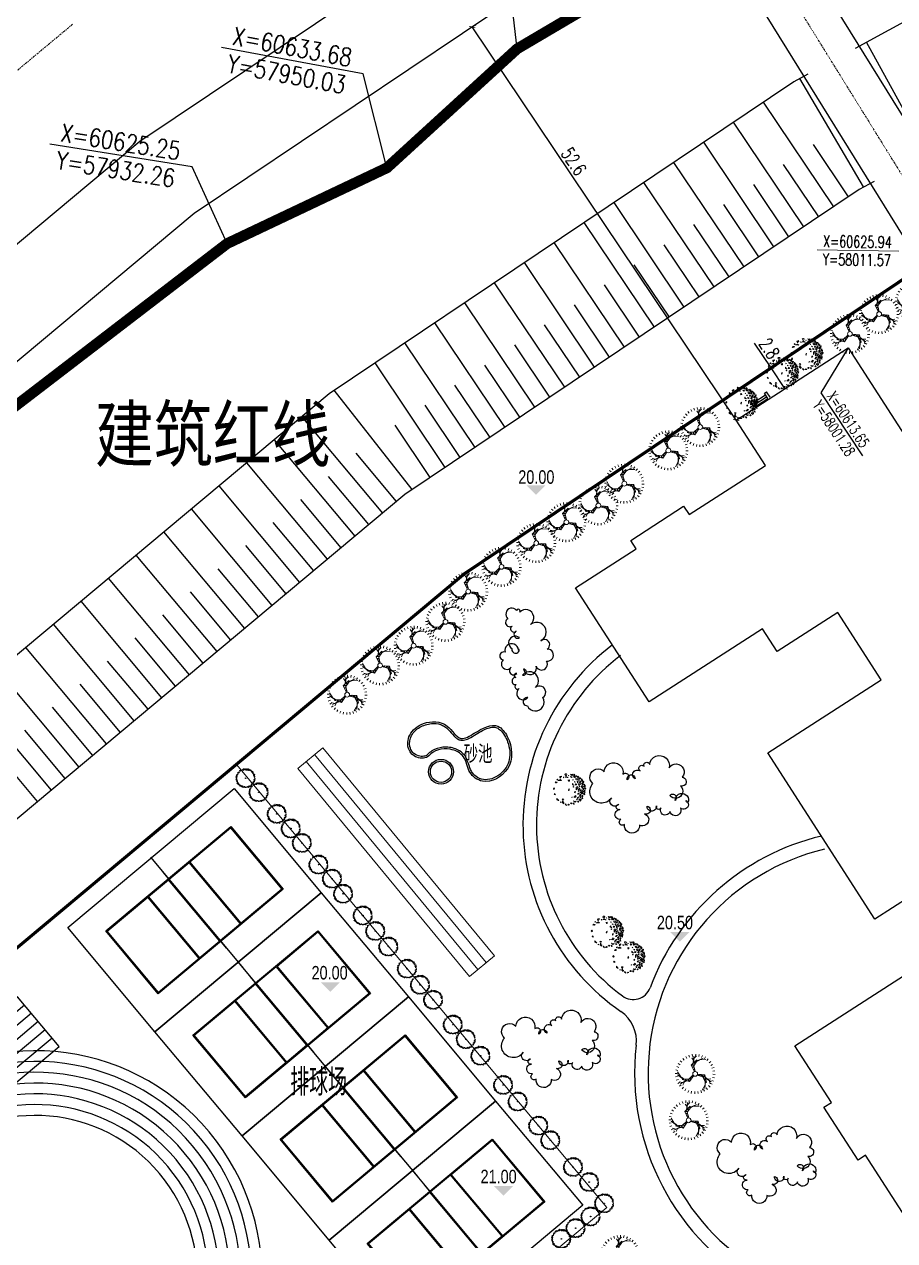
# Model space of a CAD drawing. Header units: inches. Extents: x 393 to 1582, y 246 to 1188.
# Drawn here: x 873.7 to 970.5, y 723.6 to 858.8 of the extents above; entities that cross this region are included whole.
import ezdxf

# ---------------------------------------------------------------- set-up
doc = ezdxf.new("R2010")
doc.units = ezdxf.units.IN
doc.header["$MEASUREMENT"] = 0
for name, pattern in [('BORDER2', [0.875, 0.25, -0.125, 0.25, -0.125, 0, -0.125]), ('CENTERX2', [4, 2.5, -0.5, 0.5, -0.5]), ('CONTINOUS', [0]), ('DOTE', [2.42, 2, -0.2, 0.02, -0.2])]:
    doc.linetypes.add(name, pattern=pattern)
for name, color, linetype in [('build2', 40, 'Continuous'), ('buildcoor', 7, 'Continuous'), ('buildtext', 2, 'Continuous'), ('C', 84, 'Continuous'), ('DIM', 4, 'Continuous'), ('DL', 1, 'Continuous'), ('ELEV', 1, 'Continuous'), ('hongzb', 5, 'Continuous'), ('LEAF-G', 72, 'Continuous'), ('PUB_DIM', 3, 'Continuous'), ('PUB_TEXT', 7, 'Continuous'), ('roaddim', 2, 'Continuous'), ('roadradiu', 3, 'Continuous'), ('STAIR', 2, 'Continuous'), ('绿化', 3, 'Continuous')]:
    doc.layers.add(name, color=color, linetype=linetype)
for name, color, linetype, lineweight in [('FENCE', 100, 'Continuous', 18), ('HONG', 6, 'DOTE', 15), ('parking', 30, 'Continuous', 18), ('ROAD', 1, 'Continuous', 25), ('ROAD-CENTER', 7, 'CENTERX2', 18), ('ROAD-ZB', 4, 'Continuous', 15), ('树', 84, 'Continuous', 15)]:
    doc.layers.add(name, color=color, linetype=linetype, lineweight=lineweight)
doc.styles.add('_HZTXT', font='txt.shx', dxfattribs={"width": 0.8, "bigfont": 'hztxt.shx'})
doc.styles.add('DIM_FONT', font='SIMPLEX.shx', dxfattribs={"width": 0.8})
doc.styles.add('FLS', font='', dxfattribs={"width": 0.8})
doc.styles.add('HZ', font='simplex.shx', dxfattribs={"width": 0.7, "bigfont": 'hztxt.shx'})
doc.styles.get("Standard").update_dxf_attribs({"font": 'arial.ttf'})
doc.styles.get('FLS').set_extended_font_data('创艺繁隶书')
doc.dimstyles.new('NORMAL', dxfattribs={"dimtxt": 1.5, "dimasz": 0.3, "dimexe": 0.5, "dimexo": 0.3, "dimgap": 0.3, "dimtad": 1, "dimdec": 1, "dimzin": 1, "dimdsep": 46, "dimtxsty": 'HZ', "dimblk": 'ARCHTICK', "dimcen": 0, "dimclrt": 256, "dimadec": 0, "dimazin": 0, "dimtfac": 1, "dimtdec": 1, "dimtofl": 0, "dimtmove": 0, "dimatfit": 3, "dimldrblk": 'ARCHTICK', "dimfxl": 1, "dimtolj": 2, "dimtzin": 0, "dimarcsym": 0})

# ---------------------------------------------------------------- blocks, each defined once
blk = doc.blocks.new('A$C12EA78D5')
blk.add_line((2153, 12050), (13153, 12050))
at = {"layer": 'C'}
for p, q in [((103, 0), (103, 24100)), ((103, 24100), (15203, 24100)), ((15203, 24100), (15203, 0)), ((3103, 3000), (3103, 21100)), ((3103, 21100), (12203, 21100)), ((3203, 21000), (12103, 21000)), ((3203, 15100), (3203, 21000)), ((12103, 21000), (12103, 15100)), ((12203, 21100), (12203, 3000)), ((12103, 15100), (3203, 15100)), ((3203, 12100), (3203, 15000)), ((12103, 15000), (3203, 15000)), ((12103, 15000), (12103, 12100)), ((12103, 12100), (3203, 12100)), ((12103, 12000), (3203, 12000)), ((3203, 9100), (3203, 12000)), ((12103, 12000), (12103, 9100)), ((12103, 9100), (3203, 9100)), ((12103, 9000), (3203, 9000)), ((3203, 3100), (3203, 9000)), ((12103, 9000), (12103, 3100)), ((12203, 3000), (3103, 3000)), ((12103, 3100), (3203, 3100)), ((15203, 0), (103, 0))]:
    blk.add_line(p, q, dxfattribs=at)
at = {"layer": 'DL'}
blk.add_line((0, 12050), (16124, 12050), dxfattribs=at)
at = {"layer": 'C', "style": 'DIM_FONT', "width": 0.8, "flags": 9}
for tag in ['YSIZE', 'XSIZE']:
    blk.add_attdef(tag, (7551, 12019), '', height=0.5, rotation=270, dxfattribs=at)
blk = doc.blocks.new('幼儿园')
at = {"layer": 'build2'}
blk.add_lwpolyline([(2284728, -448335), (2277228, -448335), (2277228, -449347), (2270228, -449335), (2270228, -448335), (2255228, -448335), (2255228, -449335), (2248228, -449335), (2248228, -448335), (2240728, -448335), (2240728, -433235), (2248228, -433235), (2248228, -430135), (2255228, -430135), (2255228, -433235), (2277228, -433235), (2277228, -418235), (2237878, -418235), (2237878, -418235), (2237878, -420035), (2240278, -420035), (2240278, -422535), (2237878, -422535), (2237878, -426235), (2233728, -426235), (2233728, -433235), (2211728, -433235), (2211728, -418235), (2202828, -418235), (2202828, -426235), (2199828, -426235), (2199828, -441235), (2184728, -441235), (2184728, -433235), (2183628, -433235), (2183628, -426235), (2184728, -426235), (2184728, -416135), (2178728, -416135), (2178728, -401335), (2218728, -401335), (2218728, -407835), (2225728, -407835), (2225728, -403135), (2233728, -403135), (2233728, -407835), (2240728, -407835), (2240728, -403135), (2248228, -403135), (2248228, -402135), (2255228, -402135), (2255228, -403135), (2270228, -403135), (2270228, -402135), (2277228, -402135), (2277228, -403135), (2284728, -403135), (2284728, -418235), (2279428, -418235), (2279428, -423235), (2284728, -423235), (2284728, -426235), (2279428, -426235), (2279428, -433235), (2284728, -433235)], close=True, dxfattribs=at)
at = {"layer": 'STAIR'}
for p, q in [((2225228, -402509), (2225228, -404858)), ((2225228, -402509), (2226228, -402509)), ((2225328, -402609), (2226128, -402609)), ((2225328, -402609), (2225328, -404758)), ((2226128, -402609), (2226128, -404758)), ((2226228, -402509), (2226228, -404858)), ((2226228, -402923), (2233228, -402923)), ((2233228, -402509), (2234228, -402509)), ((2233228, -402509), (2233228, -404858)), ((2233328, -402609), (2233328, -404758)), ((2233328, -402609), (2234128, -402609)), ((2234128, -402609), (2234128, -404758)), ((2234228, -402509), (2234228, -404858)), ((2226228, -403223), (2233228, -403223)), ((2226228, -403523), (2233228, -403523)), ((2226228, -403823), (2233228, -403823)), ((2225228, -404858), (2226228, -404858)), ((2225328, -404758), (2226128, -404758)), ((2233228, -404858), (2234228, -404858)), ((2233328, -404758), (2234128, -404758)), ((2178628, -411585), (2177928, -411585)), ((2177928, -411885), (2177928, -411585)), ((2178628, -411885), (2177928, -411885)), ((2178128, -413385), (2178128, -411885)), ((2178378, -413385), (2178378, -411885)), ((2178628, -413385), (2178628, -411885)), ((2178628, -413385), (2177928, -413385)), ((2177928, -413685), (2177928, -413385)), ((2178628, -413685), (2177928, -413685)), ((2275314, -429235), (2275314, -433235)), ((2275314, -429235), (2277228, -429235)), ((2275594, -429235), (2275594, -433235)), ((2275874, -429235), (2275874, -433235)), ((2276154, -429235), (2276154, -433235))]:
    blk.add_line(p, q, dxfattribs=at)
for points in [[(2245128, -418235), (2245128, -420635), (2240378, -420635)], [(2245408, -418235), (2245408, -420915), (2240378, -420915)], [(2245688, -418235), (2245688, -421195), (2240378, -421195)], [(2245968, -418235), (2245968, -421475), (2240378, -421475)]]:
    blk.add_lwpolyline(points, dxfattribs=at)
blk = doc.blocks.new('200')
for p, q in [((58667.79, 60650.06), (58674.99, 60650.08)), ((58669.24, 60565.06), (58668.99, 60650.06)), ((58670.44, 60565.07), (58670.19, 60650.07)), ((58671.64, 60565.07), (58671.39, 60650.07)), ((58672.84, 60565.07), (58672.59, 60650.07)), ((58674.04, 60565.08), (58673.79, 60650.08)), ((58674.99, 60650.08), (58675.24, 60565.08)), ((58710.99, 60650.19), (58718.19, 60650.21)), ((58710.99, 60650.19), (58711.24, 60565.19)), ((58712.44, 60565.19), (58712.19, 60650.19)), ((58713.64, 60565.19), (58713.39, 60650.19)), ((58714.84, 60565.2), (58714.59, 60650.2)), ((58716.04, 60565.2), (58715.79, 60650.2)), ((58717.24, 60565.21), (58716.99, 60650.2)), ((58718.44, 60565.21), (58718.19, 60650.21)), ((58718.39, 60583.71), (58718.19, 60649.71)), ((58675.04, 60631.58), (58711.04, 60631.69)), ((58711.19, 60583.69), (58675.19, 60583.58)), ((58668.04, 60565.06), (58675.24, 60565.08)), ((58711.24, 60565.19), (58718.44, 60565.21))]:
    blk.add_line(p, q)
at = {"flags": 128}
for points in [[(58667.79, 60650.06), (58668.04, 60565.06)], [(58667.79, 60649.56), (58667.99, 60583.56)]]:
    blk.add_lwpolyline(points, dxfattribs=at)
for centre, radius, start, end in [((58693.04, 60631.63), 25.2, 0.1688, 180.1688), ((58693.04, 60631.63), 24, 0.1688, 180.1688), ((58693.04, 60631.63), 22.8, 0.1688, 180.1688), ((58693.04, 60631.63), 21.6, 0.1688, 180.1688), ((58693.04, 60631.63), 20.4, 0.1688, 180.1688), ((58693.04, 60631.63), 19.2, 0.1688, 180.1688), ((58693.04, 60631.63), 18, 0.1688, 180.1688), ((58693.19, 60583.63), 25.2, 180.1688, 0.1688), ((58693.19, 60583.63), 24, 180.1688, 0.1688), ((58693.19, 60583.63), 22.8, 180.1688, 0.1688), ((58693.19, 60583.63), 21.6, 180.1688, 0.1688), ((58693.19, 60583.63), 20.4, 180.1688, 0.1688), ((58693.19, 60583.63), 19.2, 180.1688, 0.1688), ((58693.19, 60583.63), 18, 180.1688, 0.1688)]:
    blk.add_arc(centre, radius, start, end)
blk = doc.blocks.new('A$C626661CE')
at = {"layer": 'FENCE', "ltscale": 0.3}
for p, q in [((3.6, 30), (0, 30)), ((3.6, 0), (0, 0))]:
    blk.add_line(p, q, dxfattribs=at)
for points in [[(0, 30), (0, 0)], [(1.2, 30), (1.2, 0)], [(2.4, 30), (2.4, 0)], [(3.6, 30), (3.6, 0)]]:
    blk.add_lwpolyline(points, dxfattribs=at)
blk = doc.blocks.new('A$C20375A83')
at = {"layer": 'LEAF-G'}
for p, q in [((32, 472), (7, 467)), ((32, 506), (21, 492)), ((21, 492), (44, 492)), ((67, 506), (32, 506)), ((44, 492), (32, 472)), ((67, 578), (56, 564)), ((56, 564), (74, 547)), ((74, 547), (65, 533)), ((65, 533), (79, 519)), ((95, 567), (67, 578)), ((79, 519), (67, 506)), ((118, 581), (95, 567)), ((130, 578), (118, 581)), ((153, 656), (130, 642)), ((130, 642), (148, 625)), ((141, 589), (130, 578)), ((148, 625), (132, 611)), ((132, 611), (141, 589)), ((197, 658), (153, 656)), ((194, 686), (190, 672)), ((190, 672), (197, 658)), ((222, 664), (194, 686)), ((245, 675), (222, 664)), ((257, 719), (238, 708)), ((238, 708), (245, 675)), ((269, 700), (257, 719)), ((285, 708), (269, 700)), ((296, 708), (296, 692)), ((296, 692), (310, 700)), ((310, 722), (331, 706)), ((310, 700), (310, 722)), ((331, 706), (343, 697)), ((343, 697), (361, 722)), ((361, 722), (391, 722)), ((391, 722), (400, 697)), ((400, 697), (431, 697)), ((431, 697), (444, 714)), ((444, 714), (463, 722)), ((463, 722), (477, 714)), ((477, 714), (465, 686)), ((465, 686), (486, 678)), ((486, 678), (521, 692)), ((521, 692), (535, 683)), ((542, 667), (525, 661)), ((525, 661), (549, 653)), ((535, 683), (542, 667)), ((549, 653), (563, 650)), ((563, 650), (574, 672)), ((574, 672), (586, 664)), ((586, 664), (586, 656)), ((586, 656), (597, 647)), ((597, 647), (593, 628)), ((593, 628), (609, 614)), ((609, 614), (637, 617)), ((648, 608), (627, 575)), ((627, 575), (637, 553)), ((637, 617), (648, 608)), ((637, 553), (648, 558)), ((648, 558), (653, 544)), ((651, 536), (669, 550)), ((653, 544), (651, 536)), ((662, 572), (669, 578)), ((669, 550), (662, 572)), ((690, 494), (662, 483)), ((662, 483), (692, 475)), ((669, 578), (692, 539)), ((676, 533), (674, 522)), ((674, 522), (683, 514)), ((681, 528), (676, 533)), ((692, 539), (681, 528)), ((683, 514), (692, 506)), ((692, 506), (690, 494)), ((692, 475), (708, 483)), ((708, 483), (715, 467)), ((0, 403), (2, 375)), ((21, 403), (0, 403)), ((2, 375), (16, 375)), ((7, 467), (5, 442)), ((5, 442), (46, 425)), ((32, 314), (5, 306)), ((5, 306), (14, 283)), ((14, 283), (39, 292)), ((23, 253), (14, 222)), ((14, 222), (49, 236)), ((35, 411), (21, 403)), ((62, 278), (23, 253)), ((25, 331), (32, 314)), ((46, 425), (35, 411)), ((39, 292), (39, 281)), ((39, 281), (62, 278)), ((49, 236), (60, 217)), ((60, 217), (51, 197)), ((51, 197), (69, 164)), ((69, 164), (86, 189)), ((97, 133), (72, 131)), ((72, 131), (102, 106)), ((86, 189), (97, 133)), ((102, 106), (104, 122)), ((104, 122), (125, 133)), ((137, 122), (113, 108)), ((113, 108), (127, 92)), ((125, 133), (137, 122)), ((127, 92), (139, 97)), ((139, 97), (160, 86)), ((160, 86), (153, 69)), ((153, 69), (178, 61)), ((178, 61), (197, 72)), ((206, 72), (204, 81)), ((204, 36), (206, 72)), ((215, 31), (204, 36)), ((220, 50), (215, 31)), ((236, 44), (220, 50)), ((252, 64), (236, 44)), ((269, 56), (252, 64)), ((255, 6), (269, 56)), ((266, 0), (255, 6)), ((287, 44), (266, 0)), ((324, 42), (287, 44)), ((301, 6), (324, 42)), ((322, 3), (301, 6)), ((347, 36), (322, 3)), ((368, 36), (347, 36)), ((366, 6), (368, 36)), ((391, 6), (366, 6)), ((405, 28), (391, 6)), ((428, 33), (405, 28)), ((428, 31), (421, 8)), ((421, 8), (435, 0)), ((444, 14), (426, 22)), ((431, 47), (428, 33)), ((456, 50), (431, 47)), ((435, 0), (444, 14)), ((465, 42), (456, 50)), ((458, 28), (465, 42)), ((465, 19), (458, 28)), ((477, 25), (465, 19)), ((493, 53), (477, 25)), ((523, 64), (493, 53)), ((537, 50), (523, 64)), ((553, 44), (537, 50)), ((556, 81), (544, 72)), ((544, 72), (553, 44)), ((574, 64), (556, 81)), ((586, 108), (574, 94)), ((574, 94), (595, 78)), ((595, 78), (574, 64)), ((625, 153), (600, 125)), ((646, 136), (625, 153)), ((669, 156), (646, 136)), ((669, 236), (651, 175)), ((651, 175), (669, 156)), ((701, 228), (669, 236)), ((725, 311), (690, 314)), ((690, 314), (690, 297)), ((690, 297), (725, 286)), ((729, 425), (694, 417)), ((694, 417), (704, 403)), ((706, 358), (699, 336)), ((699, 336), (729, 333)), ((715, 467), (701, 458)), ((701, 458), (701, 436)), ((701, 436), (720, 447)), ((725, 286), (701, 272)), ((701, 272), (701, 258)), ((701, 258), (708, 242)), ((708, 242), (701, 228)), ((704, 403), (727, 403)), ((725, 358), (706, 358)), ((720, 447), (729, 425)), ((727, 403), (720, 372)), ((720, 372), (725, 358)), ((729, 333), (725, 311))]:
    blk.add_line(p, q, dxfattribs=at)
blk.add_circle((363, 367), 11.1, dxfattribs=at)
blk = doc.blocks.new('t2')
for p, q in [((-2.24, 2.44), (-1.99, 2.17)), ((-1.78, 2.79), (-1.59, 2.49)), ((-1.34, 2.61), (-1.58, 1.52)), ((-1.34, 2.61), (-1.51, 1.47)), ((-1.44, 2), (-0.89, 2.82)), ((-1.27, 3.06), (-1.13, 2.72)), ((-0.72, 3.23), (-0.64, 2.88)), ((-0.15, 3.3), (-0.13, 2.95)), ((0.43, 3.28), (0.38, 2.92)), ((0.99, 3.16), (0.88, 2.81)), ((1.53, 2.93), (1.36, 2.62)), ((2.01, 2.62), (1.79, 2.34)), ((2.44, 2.24), (2.17, 1.99)), ((-3.28, 0.43), (-2.92, 0.38)), ((-3.16, 0.99), (-2.81, 0.88)), ((-2.93, 1.53), (-2.62, 1.36)), ((-2.62, 2.01), (-2.34, 1.79)), ((-1.95, 1.1), (-2.53, 1.12)), ((-1.63, 0.77), (-2.5, 1.58)), ((-2.5, 1.58), (-1.63, 0.89)), ((-2.3, 1.92), (-2.2, 1.35)), ((-1.73, 1.61), (-1.56, 0.32)), ((-1.53, 1.47), (-1.73, 1.61)), ((-1.56, 0.32), (-0.37, 0.11)), ((-1.24, 0.62), (-1.53, 1.47)), ((-0.31, 0.25), (-1.24, 0.62)), ((1.06, 1.19), (0.28, 0.27)), ((0.37, 0.14), (1.16, 0.76)), ((2.26, 0.7), (1.06, 1.19)), ((1.16, 0.76), (2.04, 0.59)), ((1.48, 1.02), (2.62, 1.38)), ((2.62, 1.38), (1.59, 0.97)), ((1.93, 1.14), (2.23, 1.63)), ((2.93, -0.14), (2.03, 0.57)), ((2.04, 0.59), (2.26, 0.7)), ((2.93, -0.14), (2.11, 0.61)), ((2.81, 1.03), (2.27, 1.23)), ((2.45, 0.24), (2.89, -0.64)), ((2.79, 1.78), (2.49, 1.59)), ((3.06, 1.27), (2.72, 1.13)), ((3.23, 0.72), (2.88, 0.64)), ((3.3, 0.15), (2.95, 0.13)), ((-3.3, -0.15), (-2.95, -0.13)), ((-3.23, -0.72), (-2.88, -0.64)), ((-3.06, -1.27), (-2.72, -1.13)), ((-2.79, -1.78), (-2.49, -1.59)), ((-2.44, -2.24), (-2.17, -1.99)), ((-0.53, -2.3), (0.5, -1.51)), ((0.08, -1.38), (-0.51, -2.07)), ((0.14, -1.8), (-0.12, -2.95)), ((-0.12, -2.95), (0.04, -1.86)), ((-0.06, -0.39), (0.08, -1.38)), ((0.5, -1.51), (0.1, -0.38)), ((2.62, -2.01), (2.34, -1.79)), ((2.93, -1.53), (2.62, -1.36)), ((3.16, -0.99), (2.81, -0.88)), ((3.28, -0.43), (2.92, -0.38)), ((-2.01, -2.62), (-1.79, -2.34)), ((-1.02, -2.25), (-1.99, -2.18)), ((-1.59, -2.47), (-0.52, -2.05)), ((-1.59, -2.47), (-0.52, -2.13)), ((-1.53, -2.93), (-1.36, -2.62)), ((-0.99, -3.16), (-0.88, -2.81)), ((-0.51, -2.07), (-0.53, -2.3)), ((-0.52, -2.95), (-0.07, -2.58)), ((-0.43, -3.28), (-0.38, -2.92)), ((0.03, -2.24), (0.29, -2.75)), ((0.15, -3.3), (0.13, -2.95)), ((0.72, -3.23), (0.64, -2.88)), ((1.27, -3.06), (1.13, -2.72)), ((1.78, -2.79), (1.59, -2.49)), ((2.24, -2.44), (1.99, -2.17))]:
    blk.add_line(p, q)
at = {"color": 0}
for p, q in [((-1.71, 1.46), (-1.64, 1.54)), ((-1.69, 1.3), (-1.53, 1.47)), ((-1.65, 0.98), (-1.44, 1.2)), ((-1.63, 0.82), (-1.39, 1.07)), ((-1.58, 0.5), (-1.3, 0.8)), ((-1.56, 0.34), (-1.25, 0.67)), ((-1.28, 0.27), (-1.03, 0.54)), ((-1.14, 0.24), (-0.91, 0.49)), ((-0.85, 0.19), (-0.66, 0.39)), ((-0.7, 0.16), (-0.54, 0.34)), ((0.49, 0.53), (0.57, 0.29)), ((0.59, 0.64), (0.67, 0.38)), ((0.78, 0.86), (0.88, 0.54)), ((0.88, 0.98), (0.99, 0.62)), ((1.07, 1.18), (1.21, 0.75)), ((1.22, 1.12), (1.35, 0.72)), ((1.52, 1), (1.62, 0.67)), ((1.67, 0.94), (1.76, 0.65)), ((1.97, 0.81), (2.04, 0.59)), ((2.12, 0.75), (2.15, 0.64)), ((-0.02, -1.92), (-0.32, -1.85)), ((0.11, -1.82), (-0.23, -1.74)), ((0.36, -1.62), (-0.05, -1.53)), ((0.21, -0.69), (-0.03, -0.64)), ((0.26, -0.83), (-0.01, -0.77)), ((0.36, -1.11), (0.03, -1.03)), ((0.41, -1.25), (0.05, -1.17)), ((0.49, -1.52), (0.05, -1.42)), ((-0.41, -2.21), (-0.52, -2.19)), ((-0.28, -2.11), (-0.51, -2.06))]:
    blk.add_line(p, q, dxfattribs=at)
blk.add_circle((0, 0), 0.397)
at = {"style": 'DIM_FONT', "width": 0.8, "flags": 9}
for tag in ['XSIZE', 'YSIZE']:
    blk.add_attdef(tag, (0, 0), '', height=0.000997, rotation=122.3352, dxfattribs=at)
blk = doc.blocks.new('GPPMTR01')
at = {"color": 0, "linetype": 'ByBlock'}
for points in [[(-0.354, 0.404), (-0.335, 0.371), (-0.312, 0.378), (-0.293, 0.408)], [(-0.298, 0.355), (-0.259, 0.362), (-0.24, 0.402), (-0.263, 0.4), (-0.275, 0.378)], [(-0.263, 0.454), (-0.27, 0.431), (-0.248, 0.431), (-0.243, 0.447)], [(-0.215, 0.443), (-0.218, 0.456), (-0.242, 0.475), (-0.199, 0.486), (-0.199, 0.449)], [(-0.166, 0.433), (-0.207, 0.386), (-0.18, 0.371), (-0.137, 0.387), (-0.147, 0.409), (-0.165, 0.407)], [(-0.173, 0.469), (-0.151, 0.518), (-0.12, 0.516), (-0.128, 0.487), (-0.144, 0.498), (-0.151, 0.48), (-0.145, 0.47)], [(-0.127, 0.461), (-0.133, 0.429), (-0.111, 0.428), (-0.096, 0.459)], [(-0.106, 0.53), (-0.073, 0.496), (-0.058, 0.515), (-0.035, 0.504), (-0.038, 0.545), (-0.064, 0.53)], [(-0.079, 0.401), (-0.097, 0.371), (-0.064, 0.359), (-0.049, 0.371)], [(-0.038, 0.477), (-0.055, 0.454), (-0.043, 0.424), (-0.032, 0.439)], [(0.007, 0.443), (-0.026, 0.412), (-0.02, 0.382), (0.016, 0.352), (0.045, 0.367), (0.01, 0.386), (0.034, 0.42)], [(0.005, 0.559), (-0.005, 0.523), (0.016, 0.511), (0.051, 0.519)], [(0.01, 0.485), (0.042, 0.462), (0.084, 0.477), (0.066, 0.492), (0.042, 0.485)], [(0.105, 0.53), (0.084, 0.519), (0.099, 0.504), (0.114, 0.511)], [(0.158, 0.447), (0.096, 0.443), (0.105, 0.412), (0.146, 0.393), (0.155, 0.416), (0.14, 0.428)], [(0.131, 0.488), (0.137, 0.5), (0.134, 0.53), (0.173, 0.507), (0.146, 0.481)], [(0.179, 0.477), (0.229, 0.496), (0.25, 0.473), (0.223, 0.458), (0.22, 0.477), (0.202, 0.469), (0.199, 0.458)], [(0.205, 0.439), (0.179, 0.42), (0.194, 0.405), (0.226, 0.416)], [(0.214, 0.359), (0.274, 0.374), (0.291, 0.409), (0.282, 0.336), (0.247, 0.333)], [(0.268, 0.45), (0.253, 0.435), (0.241, 0.409), (0.274, 0.428)], [(0.315, 0.416), (0.306, 0.401), (0.318, 0.39), (0.348, 0.393)], [(-0.482, 0.014), (-0.506, 0.025), (-0.514, -0.024), (-0.506, -0.036), (-0.464, -0.036), (-0.47, -0.024), (-0.494, -0.017)], [(-0.482, 0.196), (-0.461, 0.207), (-0.432, 0.177), (-0.452, 0.154), (-0.494, 0.15), (-0.5, 0.177)], [(-0.446, 0.071), (-0.432, 0.055), (-0.414, 0.067)], [(-0.417, 0.109), (-0.411, 0.15), (-0.357, 0.188), (-0.369, 0.162)], [(-0.412, 0.305), (-0.364, 0.304), (-0.367, 0.328), (-0.343, 0.337), (-0.374, 0.364), (-0.382, 0.335)], [(-0.393, 0.241), (-0.408, 0.23), (-0.396, 0.226)], [(-0.304, 0.31), (-0.343, 0.272), (-0.298, 0.279)], [(-0.283, 0.139), (-0.269, 0.181), (-0.239, 0.166), (-0.248, 0.139), (-0.263, 0.15)], [(-0.215, 0.295), (-0.215, 0.276), (-0.206, 0.283)], [(-0.123, 0.314), (-0.144, 0.295), (-0.135, 0.287), (-0.115, 0.295)], [(-0.064, 0.207), (-0.085, 0.184), (-0.115, 0.203), (-0.115, 0.219), (-0.085, 0.207), (-0.052, 0.226)], [(-0.032, 0.317), (-0.058, 0.295), (-0.043, 0.264), (-0.023, 0.291)], [(-0.02, 0.033), (-0.035, 0.025), (-0.026, 0.017), (-0.014, 0.021)], [(-0.02, 0.188), (-0.008, 0.192), (0.001, 0.177), (-0.02, 0.169)], [(0.045, 0.295), (0.042, 0.249), (0.105, 0.211), (0.119, 0.219), (0.069, 0.245), (0.096, 0.283)], [(0.084, 0.371), (0.072, 0.344), (0.081, 0.321), (0.084, 0.344)], [(0.128, 0.336), (0.137, 0.287), (0.114, 0.272), (0.146, 0.26), (0.158, 0.302)], [(0.152, 0.162), (0.137, 0.139), (0.158, 0.12), (0.176, 0.128), (0.161, 0.143)], [(0.179, 0.272), (0.167, 0.245), (0.185, 0.238), (0.199, 0.253)], [(0.199, 0.291), (0.179, 0.352), (0.211, 0.31)], [(0.25, 0.325), (0.241, 0.298), (0.312, 0.302), (0.282, 0.329)], [(0.253, 0.268), (0.241, 0.226), (0.259, 0.177), (0.274, 0.203), (0.253, 0.219)], [(0.25, 0.086), (0.271, 0.063), (0.274, 0.021), (0.303, 0.052), (0.285, 0.109)], [(0.303, 0.268), (0.309, 0.219), (0.336, 0.215), (0.351, 0.234)], [(0.321, 0.363), (0.306, 0.34), (0.327, 0.325), (0.356, 0.325), (0.327, 0.336)], [(0.351, 0.382), (0.348, 0.371), (0.368, 0.355), (0.392, 0.359)], [(0.348, 0.173), (0.377, 0.128), (0.356, 0.097), (0.354, 0.128)], [(0.386, 0.257), (0.368, 0.272), (0.365, 0.287), (0.377, 0.298), (0.401, 0.283)], [(0.401, 0.207), (0.383, 0.219), (0.365, 0.211), (0.368, 0.196), (0.392, 0.192)], [(0.401, 0.078), (0.398, 0.063), (0.374, 0.067), (0.377, 0.09)], [(0.428, 0.025), (0.431, -0.021), (0.377, -0.043), (0.41, -0.013)], [(0.431, 0.26), (0.419, 0.245), (0.436, 0.23), (0.466, 0.249)], [(0.422, 0.166), (0.419, 0.135), (0.439, 0.12), (0.451, 0.139)], [(0.442, 0.203), (0.451, 0.169), (0.487, 0.139), (0.472, 0.181)], [(0.451, 0.074), (0.469, 0.052), (0.484, 0.063), (0.472, 0.093)], [(-0.467, -0.131), (-0.464, -0.157), (-0.482, -0.154), (-0.485, -0.127)], [(-0.437, -0.131), (-0.429, -0.066), (-0.381, -0.04), (-0.408, -0.078)], [(-0.42, -0.26), (-0.432, -0.218), (-0.411, -0.188), (-0.402, -0.214), (-0.411, -0.229)], [(-0.266, -0.366), (-0.304, -0.374), (-0.283, -0.4), (-0.251, -0.393)], [(0.17, -0.286), (0.137, -0.317), (0.149, -0.336), (0.176, -0.321)], [(0.205, -0.332), (0.199, -0.343), (0.235, -0.378), (0.294, -0.359), (0.274, -0.34), (0.235, -0.351)], [(0.256, -0.013), (0.241, -0.028), (0.253, -0.04)], [(0.327, -0.305), (0.333, -0.328), (0.389, -0.313)], [(0.407, -0.119), (0.389, -0.138), (0.398, -0.176), (0.419, -0.154)], [(0.416, -0.218), (0.389, -0.233), (0.392, -0.271), (0.407, -0.248)], [(0.436, -0.066), (0.442, -0.097), (0.466, -0.097), (0.481, -0.074), (0.46, -0.078)], [(-0.115, -0.473), (-0.138, -0.438), (-0.106, -0.438), (-0.085, -0.446)], [(0.072, -0.48), (0.042, -0.461), (0.06, -0.45), (0.066, -0.454), (0.096, -0.454), (0.096, -0.438), (0.125, -0.442), (0.114, -0.461)], [(0.188, -0.431), (0.211, -0.423), (0.188, -0.408)]]:
    blk.add_lwpolyline(points, close=True, dxfattribs=at)
blk.add_circle((0, 0), 0.01, dxfattribs=at)
blk = doc.blocks.new('_ARCHTICK')
at = {"color": 0, "linetype": 'ByBlock', "const_width": 0.15}
blk.add_lwpolyline([(-0.5, -0.5), (0.5, 0.5)], dxfattribs=at)
blk = doc.blocks.new('*D482')
at = {"layer": 'DEFPOINTS', "color": 0, "ltscale": 0.3, "transparency": 16777216}
for p in [(956.74, 820.64), (956.74, 820.64), (958.28, 818.34)]:
    blk.add_point(p, dxfattribs=at)
at = {"layer": 'roaddim', "color": 0, "lineweight": -2, "ltscale": 0.3, "transparency": 16777216}
for p, q in [((956.74, 820.64), (954.9, 823.38)), ((956.99, 820.81), (957.15, 820.92)), ((958.28, 818.34), (956.74, 820.64)), ((958.53, 818.51), (958.7, 818.62))]:
    blk.add_line(p, q, dxfattribs=at)
at = {"layer": 'roaddim', "color": 0, "lineweight": -2, "ltscale": 0.3, "transparency": 16777216, "xscale": 0.5, "yscale": 0.5, "zscale": 0.5}
for p, rotation in [((956.74, 820.64), 123.8770218242827), ((958.28, 818.34), 303.8770218242827)]:
    blk.add_blockref('_ARCHTICK', p, dxfattribs=dict(at, rotation=rotation))
at = {"layer": 'roaddim', "ltscale": 0.3, "transparency": 16777216, "insert": (956.55, 822.8), "char_height": 1.5, "attachment_point": 5, "rotation": 303.877, "style": 'HZ'}
blk.add_mtext('\\A2;2.8', dxfattribs=at)
blk = doc.blocks.new('*D416')
at = {"layer": 'DEFPOINTS', "color": 0, "ltscale": 0.3, "transparency": 16777216}
for p in [(923.51, 858.56), (923.51, 858.56), (952.86, 814.84)]:
    blk.add_point(p, dxfattribs=at)
at = {"layer": 'DIM', "color": 0, "lineweight": -2, "ltscale": 0.3, "transparency": 16777216}
for p, q in [((923.76, 858.72), (923.93, 858.83)), ((952.86, 814.84), (923.51, 858.56)), ((953.11, 815.01), (953.28, 815.12))]:
    blk.add_line(p, q, dxfattribs=at)
at = {"layer": 'DIM', "color": 0, "lineweight": -2, "ltscale": 0.3, "transparency": 16777216, "xscale": 0.5, "yscale": 0.5, "zscale": 0.5}
for p, rotation in [((923.51, 858.56), 123.8770218243344), ((952.86, 814.84), 303.8770218243343)]:
    blk.add_blockref('_ARCHTICK', p, dxfattribs=dict(at, rotation=rotation))
at = {"layer": 'DIM', "ltscale": 0.3, "transparency": 16777216, "insert": (934.82, 843.6), "char_height": 1.5, "attachment_point": 5, "rotation": 303.877, "style": 'HZ'}
blk.add_mtext('\\A2;52.6', dxfattribs=at)

msp = doc.modelspace()

# ---------------------------------------------------------------- linework, layer by layer
at = {"color": 0, "linetype": 'Continuous', "ltscale": 0.8}
msp.add_lwpolyline([(1426.844, 536.092), (1426.815, 910.745), (1426.807, 1022.255), (1400.036, 1024.325), (1284.261, 1007.768), (1266.137, 999.783), (1247.635, 993.698), (1228.285, 991.04), (1202.494, 982.36), (1117.913, 953.896), (1100.558, 945.076), (1085.516, 940.69), (1081.804, 939.607), (1046.289, 923.855), (1029.998, 913.017), (996.429, 893.636), (977.879, 887.026), (961.959, 875.839), (928.516, 856.12), (914.05, 842.892), (896.276, 834.465), (836.029, 788.221), (789.969, 749.228)], dxfattribs=at)
at = {"layer": 'buildcoor', "color": 0, "ltscale": 0.3}
for points in [[(965.299, 822.864), (962.285, 817.867)], [(962.285, 817.867), (966.91, 810.855)]]:
    msp.add_lwpolyline(points, dxfattribs=at)
at = {"layer": 'ELEV', "color": 0}
for points in [[(929.544, 807.599), (931.666, 807.599), (930.605, 806.538)], [(945.536, 757.918), (947.658, 757.918), (946.597, 756.858)], [(906.693, 752.325), (908.814, 752.325), (907.754, 751.264)], [(925.937, 729.68), (928.058, 729.68), (926.998, 728.619)]]:
    msp.add_solid(points, dxfattribs=at)
at = {"layer": 'HONG', "color": 0, "linetype": 'BORDER2', "ltscale": 0.8, "const_width": 1.2}
msp.add_lwpolyline([(1426.844, 536.092), (1426.815, 910.745), (1426.807, 1022.255), (1400.036, 1024.325), (1284.261, 1007.768), (1266.137, 999.783), (1247.635, 993.698), (1228.285, 991.04), (1202.494, 982.36), (1117.913, 953.896), (1100.558, 945.076), (1085.516, 940.69), (1081.804, 939.607), (1046.289, 923.855), (1029.998, 913.017), (996.429, 893.636), (977.879, 887.026), (961.959, 875.839), (928.516, 856.12), (914.05, 842.892), (896.276, 834.465), (836.029, 788.221), (789.969, 749.228)], dxfattribs=at)
at = {"layer": 'hongzb', "color": 0, "linetype": 'DOTE', "ltscale": 0.2, "const_width": 0.35}
msp.add_lwpolyline([(726.299, 598.511), (739.721, 619.918), (817.574, 709.87), (922.656, 797.757), (972.26, 831.061), (1071.302, 885.077), (1176.766, 928.104), (1299.012, 961.009), (1365.77, 971.874), (1426.81, 975.633)], dxfattribs=at)
at = {"layer": 'hongzb', "color": 0, "ltscale": 0.3}
for points in [[(928.516, 856.12), (926.921, 869.952)], [(911.396, 853.349), (895.668, 856.284)], [(914.05, 842.892), (911.396, 853.349)], [(892.391, 843.01), (876.587, 845.505)], [(896.276, 834.465), (892.391, 843.01)]]:
    msp.add_lwpolyline(points, dxfattribs=at)
at = {"layer": 'LEAF-G', "color": 0, "ltscale": 0.3}
for centre, radius, start, end in [((954.333, 769.815), 25.169, 127.22602, 235.42458), ((954.333, 769.815), 23.669, 127.22602, 233.40616), ((968.709, 742.224), 27.135, 103.59698, 159.5222), ((968.709, 742.224), 25.635, 103.59698, 241.80531), ((941.415, 752.417), 2, 233.40616, 339.5222), ((937.78, 745.797), 4, 353.40995, 55.42458), ((968.709, 742.224), 27.135, 173.40995, 241.80531)]:
    msp.add_arc(centre, radius, start, end, dxfattribs=at)
at = {"layer": 'PUB_DIM', "color": 0}
for radius in [1.379, 1.179]:
    msp.add_circle((920.054, 775.742), radius, dxfattribs=at)
at = {"layer": 'PUB_DIM', "color": 0, "start_tangent": (0.6802851, 0.7329476), "end_tangent": (0.6802851, 0.7329476)}
msp.add_spline([(918.694, 777.522), (921.063, 778.242), (922.543, 777.412), (923.272, 775.682), (924.656, 774.697), (927.438, 776.084), (927.418, 779.654), (926.387, 780.799), (923.756, 780.028), (922.289, 779.45), (920.733, 780.828), (918.11, 781.096), (916.574, 779.802), (916.477, 778.248), (917.383, 777.349), (918.694, 777.522)], degree=3, dxfattribs=at)
at = {"layer": 'PUB_DIM', "color": 0}
msp.add_open_spline([(918.548, 777.658), (918.693, 777.815), (918.86, 777.949), (919.407, 778.285), (919.831, 778.42), (920.744, 778.512), (921.238, 778.452), (921.973, 778.169), (922.242, 778.011), (922.595, 777.68), (922.711, 777.535), (922.891, 777.225), (922.958, 777.062), (923.131, 776.579), (923.214, 776.256), (923.409, 775.834), (923.488, 775.703), (923.684, 775.459), (923.798, 775.348), (924.175, 775.058), (924.47, 774.925), (925.074, 774.833), (925.392, 774.869), (926.016, 775.071), (926.321, 775.239), (926.87, 775.67), (927.112, 775.937), (927.628, 776.771), (927.75, 777.406), (927.662, 778.391), (927.584, 778.729), (927.372, 779.306), (927.256, 779.552), (926.983, 780.009), (926.826, 780.217), (926.529, 780.495), (926.395, 780.584), (926.121, 780.687), (925.974, 780.706), (925.652, 780.689), (925.477, 780.652), (924.882, 780.456), (924.428, 780.202), (923.706, 779.763), (923.433, 779.586), (922.96, 779.351), (922.76, 779.273), (922.426, 779.231), (922.292, 779.238), (922.042, 779.31), (921.929, 779.371), (921.72, 779.519), (921.624, 779.606), (921.297, 779.937), (921.082, 780.217), (920.724, 780.581), (920.592, 780.693), (920.309, 780.873), (920.158, 780.943), (919.685, 781.098), (919.342, 781.128), (918.545, 781.054), (918.089, 780.909), (917.311, 780.464), (916.99, 780.163), (916.592, 779.416), (916.513, 778.951), (916.648, 778.304), (916.758, 778.083), (917.083, 777.719), (917.297, 777.579), (917.742, 777.447), (917.953, 777.429), (918.308, 777.486), (918.4, 777.499), (918.548, 777.658)], degree=3, knots=[0, 0, 0, 0, 0.5825774, 0.5825774, 1.7477322, 1.7477322, 3.0105257, 3.0105257, 3.8349439, 3.8349439, 4.3348869, 4.3348869, 4.83483, 4.83483, 5.8141783, 5.8141783, 6.319203, 6.319203, 6.8242278, 6.8242278, 7.8342773, 7.8342773, 8.8443269, 8.8443269, 9.8543764, 9.8543764, 10.8972077, 10.8972077, 12.8782099, 12.8782099, 13.8963651, 13.8963651, 14.6669864, 14.6669864, 15.4376078, 15.4376078, 16.0384932, 16.0384932, 16.6393787, 16.6393787, 17.2402642, 17.2402642, 18.5927725, 18.5927725, 19.4077683, 19.4077683, 19.999644, 19.999644, 20.3690534, 20.3690534, 20.7384628, 20.7384628, 21.1078722, 21.1078722, 22.0378969, 22.0378969, 22.5672096, 22.5672096, 23.0965222, 23.0965222, 24.1551476, 24.1551476, 25.5376398, 25.5376398, 26.920132, 26.920132, 28.3026242, 28.3026242, 29.1259263, 29.1259263, 29.9492284, 29.9492284, 30.5735188, 30.5735188, 31.1652891, 31.1652891, 31.1652891, 31.1652891], dxfattribs=at)
at = {"layer": 'ROAD', "color": 0}
for p, q in [((937.87, 902.655), (997.053, 807.174)), ((931.92, 898.968), (1025.956, 747.256))]:
    msp.add_line(p, q, dxfattribs=at)
at = {"layer": 'ROAD-CENTER', "color": 5, "ltscale": 0.1}
for p, q in [((937.072, 897.299), (1028.93, 749.1)), ((879.106, 858.853), (764.82, 763.522))]:
    msp.add_line(p, q, dxfattribs=at)
at = {"layer": 'ROAD-ZB', "color": 0, "ltscale": 0.3}
msp.add_lwpolyline([(970.953, 833.618), (961.855, 833.78)], dxfattribs=at)
at = {"layer": 'roadradiu', "color": 0, "ltscale": 0.3}
for points in [[(1433.263, 1036.144), (1359.09, 1031.577), (1286.362, 1019.74), (1157.561, 985.071), (1045.524, 939.361), (941.108, 882.414), (886.587, 845.809), (775.371, 752.792), (737.069, 708.538)], [(1433.878, 1026.163), (1360.203, 1021.626), (1288.471, 1009.951), (1160.762, 975.576), (1049.821, 930.314), (946.3, 873.855), (892.599, 837.8), (782.405, 745.638), (737.069, 693.257)]]:
    msp.add_lwpolyline(points, dxfattribs=at)
at = {"layer": '树', "color": 0}
for p, q in [((897.305, 776.554), (938.498, 727.311)), ((938.493, 727.308), (929.431, 719.728))]:
    msp.add_line(p, q, dxfattribs=at)
at = {"layer": '绿化', "color": 0, "ltscale": 0.3}
for p, q in [((974.069, 844.576), (967.365, 856.867)), ((967.021, 840.792), (959.932, 852.813)), ((963.7, 838.563), (955.896, 850.186)), ((960.379, 836.333), (952.575, 847.956)), ((957.058, 834.103), (949.254, 845.727)), ((965.36, 839.677), (961.459, 845.489)), ((953.737, 831.874), (945.933, 843.497)), ((962.039, 837.448), (958.138, 843.259)), ((950.416, 829.644), (942.612, 841.267)), ((958.719, 835.218), (954.817, 841.03)), ((947.095, 827.414), (939.291, 839.038)), ((955.398, 832.988), (951.496, 838.8)), ((943.774, 825.185), (935.971, 836.808)), ((952.077, 830.759), (948.175, 836.57)), ((940.453, 822.955), (932.65, 834.578)), ((948.756, 828.529), (944.854, 834.341)), ((937.132, 820.725), (929.329, 832.349)), ((945.435, 826.299), (941.533, 832.111)), ((933.811, 818.496), (926.008, 830.119)), ((942.114, 824.07), (938.212, 829.881)), ((930.491, 816.266), (922.687, 827.889)), ((938.793, 821.84), (934.891, 827.652)), ((927.17, 814.036), (919.366, 825.66)), ((935.472, 819.611), (931.57, 825.422)), ((923.849, 811.807), (916.045, 823.43)), ((932.151, 817.381), (928.249, 823.193)), ((920.528, 809.577), (912.724, 821.2)), ((928.83, 815.151), (924.928, 820.963)), ((925.509, 812.922), (921.607, 818.733)), ((916.847, 807.106), (908.182, 818.151)), ((922.188, 810.692), (918.286, 816.504)), ((913.572, 804.5), (904.59, 815.239)), ((918.867, 808.462), (914.965, 814.274)), ((910.504, 801.933), (901.522, 812.672)), ((907.436, 799.367), (898.454, 810.106)), ((915.106, 805.783), (910.616, 811.152)), ((904.367, 796.801), (895.386, 807.54)), ((912.038, 803.216), (907.547, 808.586)), ((908.97, 800.65), (904.479, 806.02)), ((901.299, 794.235), (892.317, 804.974)), ((905.901, 798.084), (901.411, 803.454)), ((898.231, 791.668), (889.249, 802.408)), ((902.833, 795.518), (898.342, 800.887)), ((895.162, 789.102), (886.181, 799.841)), ((899.765, 792.952), (895.274, 798.321)), ((892.094, 786.536), (883.112, 797.275)), ((896.697, 790.385), (892.206, 795.755)), ((889.026, 783.97), (880.044, 794.709)), ((893.628, 787.819), (889.137, 793.189)), ((885.957, 781.404), (876.976, 792.143)), ((890.56, 785.253), (886.069, 790.622)), ((882.889, 778.837), (873.907, 789.576)), ((887.492, 782.687), (883.001, 788.056)), ((879.821, 776.271), (870.839, 787.01)), ((876.753, 773.705), (867.771, 784.444)), ((884.423, 780.12), (879.932, 785.49)), ((881.355, 777.554), (876.864, 782.924)), ((878.287, 774.988), (873.796, 780.358)), ((875.218, 772.422), (870.728, 777.791))]:
    msp.add_line(p, q, dxfattribs=at)
at = {"layer": '绿化', "color": 0, "linetype": 'CONTINOUS'}
for points in [[(1030.101, 891.083), (966.093, 856.173)], [(960.817, 853.296), (959.28, 852.458), (907.627, 817.779), (799.989, 727.754), (719.561, 634.826), (704.866, 611.389)], [(968.204, 841.378), (966.549, 840.475), (916.043, 806.566), (809.836, 717.739), (730.851, 626.478), (716.868, 604.177)]]:
    msp.add_lwpolyline(points, dxfattribs=at)
for points in [[(928.663, 789.273, 1.0913085), (927.174, 789.042, 1.0913085), (926.971, 788.174, 1.0913085), (927.847, 787.358, 1.0913085), (928.477, 786.661, 1.0913085), (928.375, 786.227, 1.0913085), (928.401, 785.427, 1.0913085), (928.724, 784.985, 1.0913085), (929.711, 783.991, 1.0913085), (929.652, 783.089, 1.0913085), (931.361, 784.001, 1.0913085), (930.553, 785.106, 1.0913085), (929.106, 786.483, 1.0913085), (929.234, 787.155, 1.0913085), (930.62, 787.471, 1.0913085), (931.794, 788.051, 1.0913085), (931.862, 789.378, 1.0913085), (931.164, 790.305, 1.0913085), (930.006, 792.133, 1.0913085), (928.798, 793.485, 1.0913085), (928.449, 793.689, 1.0913085), (927.497, 792.752, 1.0913085), (927.948, 791.944, 1.0913085), (928.424, 791.374, 1.0913085), (928.773, 790.652, 1.0913085), (927.94, 789.443, 1.0913085), (928.757, 789.282, 1.0913085), (928.663, 789.273)], [(947.306, 772.554, -1.0913085), (946.669, 771.713, -1.0913085), (945.509, 771.317, -1.0913085), (944.501, 771.722, -1.0913085), (944.011, 771.967, -1.0913085), (942.957, 771.915, -1.0913085), (942.691, 771.054, -1.0913085), (942.12, 769.815, -1.0913085), (940.437, 769.863, -1.0913085), (940.052, 770.453, -1.0913085), (939.914, 771.533, -1.0913085), (939.814, 772.13, -1.0913085), (938.999, 772.852, -1.0913085), (936.938, 774.431, -1.0913085), (938.192, 775.742, -1.0913085), (940.28, 775.475, -1.0913085), (940.75, 774.859, -1.0913085), (941.632, 774.964, -1.0913085), (942.183, 775.832, -1.0913085), (942.627, 776.355, -1.0913085), (943.25, 776.54, -1.0913085), (945.398, 776.16, -1.0913085), (946.876, 775.139, -1.0913085), (946.67, 774.165, -1.0913085), (945.496, 773.112, -1.0913085), (946.079, 772.555, -1.0913085), (947.564, 772.474, -1.0913085), (947.306, 772.554)], [(937.495, 744.259, -1.0913085), (936.858, 743.418, -1.0913085), (935.698, 743.022, -1.0913085), (934.691, 743.427, -1.0913085), (934.2, 743.672, -1.0913085), (933.146, 743.62, -1.0913085), (932.88, 742.759, -1.0913085), (932.31, 741.52, -1.0913085), (930.626, 741.568, -1.0913085), (930.242, 742.158, -1.0913085), (930.103, 743.238, -1.0913085), (930.004, 743.835, -1.0913085), (929.188, 744.557, -1.0913085), (927.127, 746.136, -1.0913085), (928.381, 747.447, -1.0913085), (930.469, 747.18, -1.0913085), (930.94, 746.564, -1.0913085), (931.821, 746.669, -1.0913085), (932.372, 747.537, -1.0913085), (932.816, 748.06, -1.0913085), (933.44, 748.245, -1.0913085), (935.587, 747.865, -1.0913085), (937.065, 746.844, -1.0913085), (936.859, 745.87, -1.0913085), (935.686, 744.817, -1.0913085), (936.269, 744.26, -1.0913085), (937.754, 744.18, -1.0913085), (937.495, 744.259)], [(961.461, 731.372, -1.0913085), (960.824, 730.531, -1.0913085), (959.664, 730.135, -1.0913085), (958.656, 730.54, -1.0913085), (958.166, 730.785, -1.0913085), (957.112, 730.733, -1.0913085), (956.846, 729.872, -1.0913085), (956.276, 728.633, -1.0913085), (954.592, 728.681, -1.0913085), (954.207, 729.271, -1.0913085), (954.069, 730.351, -1.0913085), (953.97, 730.948, -1.0913085), (953.154, 731.671, -1.0913085), (951.093, 733.249, -1.0913085), (952.347, 734.56, -1.0913085), (954.435, 734.293, -1.0913085), (954.905, 733.677, -1.0913085), (955.787, 733.782, -1.0913085), (956.338, 734.65, -1.0913085), (956.782, 735.173, -1.0913085), (957.406, 735.358, -1.0913085), (959.553, 734.978, -1.0913085), (961.031, 733.957, -1.0913085), (960.825, 732.983, -1.0913085), (959.651, 731.93, -1.0913085), (960.235, 731.373, -1.0913085), (961.72, 731.293, -1.0913085), (961.461, 731.372)]]:
    msp.add_lwpolyline(points, format="xyb", close=True, dxfattribs=at)

# ---------------------------------------------------------------- block references
at = {"color": 0, "rotation": 129.739112680671}
msp.add_blockref('200', (84983.683, -5682.695), dxfattribs=at)
at = {"layer": 'build2', "color": 0, "xscale": 0.0009999999983786817, "yscale": 0.000999999996565748, "zscale": 0.001, "rotation": 302.8100897494591}
msp.add_blockref('幼儿园', (122.052, 2871.488), dxfattribs=at)
at = {"layer": 'C', "color": 0, "xscale": 0.0009999999968797319, "yscale": 0.0009999999968797319, "zscale": 0.001, "rotation": 309.9078848348017}
for p in [(878.502, 758.498), (888.189, 746.915), (897.877, 735.332), (907.564, 723.75)]:
    msp.add_blockref('A$C12EA78D5', p, dxfattribs=at)
at = {"layer": 'LEAF-G', "color": 0, "xscale": 0.002880000000004657, "yscale": 0.002880000000004657, "zscale": 0.002880000000004657, "rotation": 180}
for p in [(899.386, 776.077), (900.839, 774.513), (902.85, 772.112), (904.414, 770.492), (905.643, 768.872), (907.487, 766.47), (908.995, 764.907), (910.224, 763.231), (912.41, 760.817), (913.807, 759.085), (915.26, 757.354), (917.327, 754.896), (918.779, 753.109), (920.232, 751.434), (922.42, 748.681), (923.872, 747.061), (925.493, 745.218), (928.011, 741.969), (929.631, 740.126), (931.922, 737.445), (933.263, 735.825), (935.784, 732.849), (937.572, 731.174), (939.246, 728.81), (937.739, 727.35), (936.068, 726.052), (934.475, 724.858)]:
    msp.add_blockref('A$C20375A83', p, dxfattribs=at)
at = {"layer": 'parking', "color": 0, "ltscale": 0.3, "rotation": 39.55566671582326}
msp.add_blockref('A$C626661CE', (923.23, 752.99), dxfattribs=at)
at = {"layer": '树'}
for name, p, xscale, yscale, zscale, rotation in [('t2', (972.743, 828.024), 0.6671807999634088, 0.6671807998791337, 0.6671808000000001, 66.027374180966), ('t2', (968.756, 826.626), 0.6671807999634088, 0.6671807998791337, 0.6671808000000001, 66.027374180966), ('t2', (965.512, 824.42), 0.6671807999634088, 0.6671807998791337, 0.6671808000000001, 66.027374180966), ('GPPMTR01', (960.624, 822.113), 3.485684247348809, 3.485684247345489, 3.485684247348809, 300.5404110417522), ('GPPMTR01', (957.93, 819.992), 3.485684247348809, 3.485684247345489, 3.485684247348809, 300.5404110417522), ('GPPMTR01', (953.406, 816.671), 3.485684247348809, 3.485684247345489, 3.485684247348809, 300.5404110417522), ('t2', (948.874, 814.069), 0.6671807999634088, 0.6671807998791337, 0.6671808000000001, 66.027374180966), ('t2', (945.321, 811.467), 0.6671807999634088, 0.6671807998791337, 0.6671808000000001, 66.027374180966), ('t2', (940.43, 807.774), 0.6671807999634088, 0.6671807998791337, 0.6671808000000001, 66.027374180966), ('t2', (937.545, 805.348), 0.6671807999634088, 0.6671807998791337, 0.6671808000000001, 66.027374180966), ('t2', (933.988, 803.486), 0.6671807999634088, 0.6671807998791337, 0.6671808000000001, 66.027374180966), ('t2', (930.643, 801.172), 0.6671807999634088, 0.6671807998791337, 0.6671808000000001, 66.027374180966), ('t2', (926.787, 798.519), 0.6671807999634088, 0.6671807998791337, 0.6671808000000001, 66.027374180966), ('t2', (923.083, 795.777), 0.6671807999634088, 0.6671807998791337, 0.6671808000000001, 66.027374180966), ('t2', (920.552, 792.407), 0.6671807999634088, 0.6671807998791337, 0.6671808000000001, 66.027374180966), ('t2', (917.014, 789.757), 0.6671807999634088, 0.6671807998791337, 0.6671808000000001, 66.027374180966), ('t2', (913.28, 787.569), 0.6671807999634088, 0.6671807998791337, 0.6671808000000001, 66.027374180966), ('t2', (909.624, 784.31), 0.6671807999634088, 0.6671807998791337, 0.6671808000000001, 66.027374180966), ('GPPMTR01', (934.253, 773.701), 3.485684247348809, 3.485684247345489, 3.485684247348809, 300.5404110417522), ('GPPMTR01', (938.465, 757.876), 3.485684247348809, 3.485684247345489, 3.485684247348809, 300.5404110417522), ('GPPMTR01', (940.86, 755.056), 3.485684247348809, 3.485684247345489, 3.485684247348809, 300.5404110417522), ('t2', (948.306, 742.151), 0.6671807999634088, 0.6671807998791337, 0.6671808000000001, 66.027374180966), ('t2', (947.58, 736.991), 0.6671807999634088, 0.6671807998791337, 0.6671808000000001, 66.027374180966), ('t2', (939.965, 721.999), 0.6671807999634088, 0.6671807998791337, 0.6671808000000001, 66.027374180966)]:
    msp.add_blockref(name, p, dxfattribs=dict(at, xscale=xscale, yscale=yscale, zscale=zscale, rotation=rotation))

# ---------------------------------------------------------------- texts
at = {"color": 0, "lineweight": -3, "style": 'HZ', "width": 0.7}
msp.add_text('排球场', height=3, dxfattribs=at).set_placement((903.3, 739.733))
at = {"layer": 'buildcoor', "color": 0, "ltscale": 0.3, "style": 'HZ', "width": 0.7}
for s, p in [('Y=58001.28', (961.313, 816.507)), ('X=60613.65', (962.866, 817.532))]:
    msp.add_text(s, height=1.2, rotation=303.41, dxfattribs=at).set_placement(p)
at = {"layer": 'buildtext', "color": 0, "width": 0.8}
msp.add_text('建筑红线', height=6, dxfattribs=at).set_placement((881.58, 810.279))
at = {"layer": 'ELEV', "color": 0, "style": 'FLS', "width": 0.8}
for s, p in [('20.00', (928.646, 807.762)), ('20.50', (944.048, 758.227)), ('20.00', (905.663, 752.648)), ('21.00', (924.449, 729.988))]:
    msp.add_text(s, height=1.5, dxfattribs=at).set_placement(p)
at = {"layer": 'hongzb', "color": 0, "ltscale": 0.3, "style": 'HZ', "width": 0.8}
for s, rotation, p in [('X=60633.68', 349.43, (896.743, 856.592)), ('Y=57950.03', 349.43, (896.174, 853.545)), ('X=60625.25', 351.03, (877.653, 845.843)), ('Y=57932.26', 351.03, (877.169, 842.781))]:
    msp.add_text(s, height=2, rotation=rotation, dxfattribs=at).set_placement(p)
at = {"layer": 'PUB_TEXT', "color": 0, "style": '_HZTXT', "width": 0.8}
msp.add_text('砂池', height=2, dxfattribs=at).set_placement((922.572, 776.705))
at = {"layer": 'ROAD-ZB', "color": 0, "ltscale": 0.3, "style": 'HZ', "width": 0.7}
for s, p in [('X=60625.94', (962.51, 834.094)), ('Y=58011.57', (962.475, 832.079))]:
    msp.add_text(s, height=1.3, rotation=358.98, dxfattribs=at).set_placement(p)

# ---------------------------------------------------------------- dimensions: what is measured, and where the dimension line sits
at = {"layer": 'DIM', "color": 0, "ltscale": 0.3}
dim = msp.add_linear_dim(base=(923.513, 858.556), p1=(952.86, 814.845), p2=(923.513, 858.556), angle=123.87702, dimstyle='NORMAL', override={"dimasz": 0.5, "dimzin": 0}, dxfattribs=at)
dim.commit()
dim.dimension.update_dxf_attribs({"geometry": '*D416', "text_midpoint": (933.947, 843.015), "dimtype": 161})
at = {"layer": 'roaddim', "color": 0, "ltscale": 0.3}
dim = msp.add_aligned_dim(p1=(958.28, 818.339), p2=(956.736, 820.638), distance=0, dimstyle='NORMAL', override={"dimasz": 0.5, "dimzin": 0}, dxfattribs=at)
dim.commit()
dim.dimension.update_dxf_attribs({"geometry": '*D482', "text_midpoint": (956.549, 822.801)})

doc.saveas('drawing.dxf')
